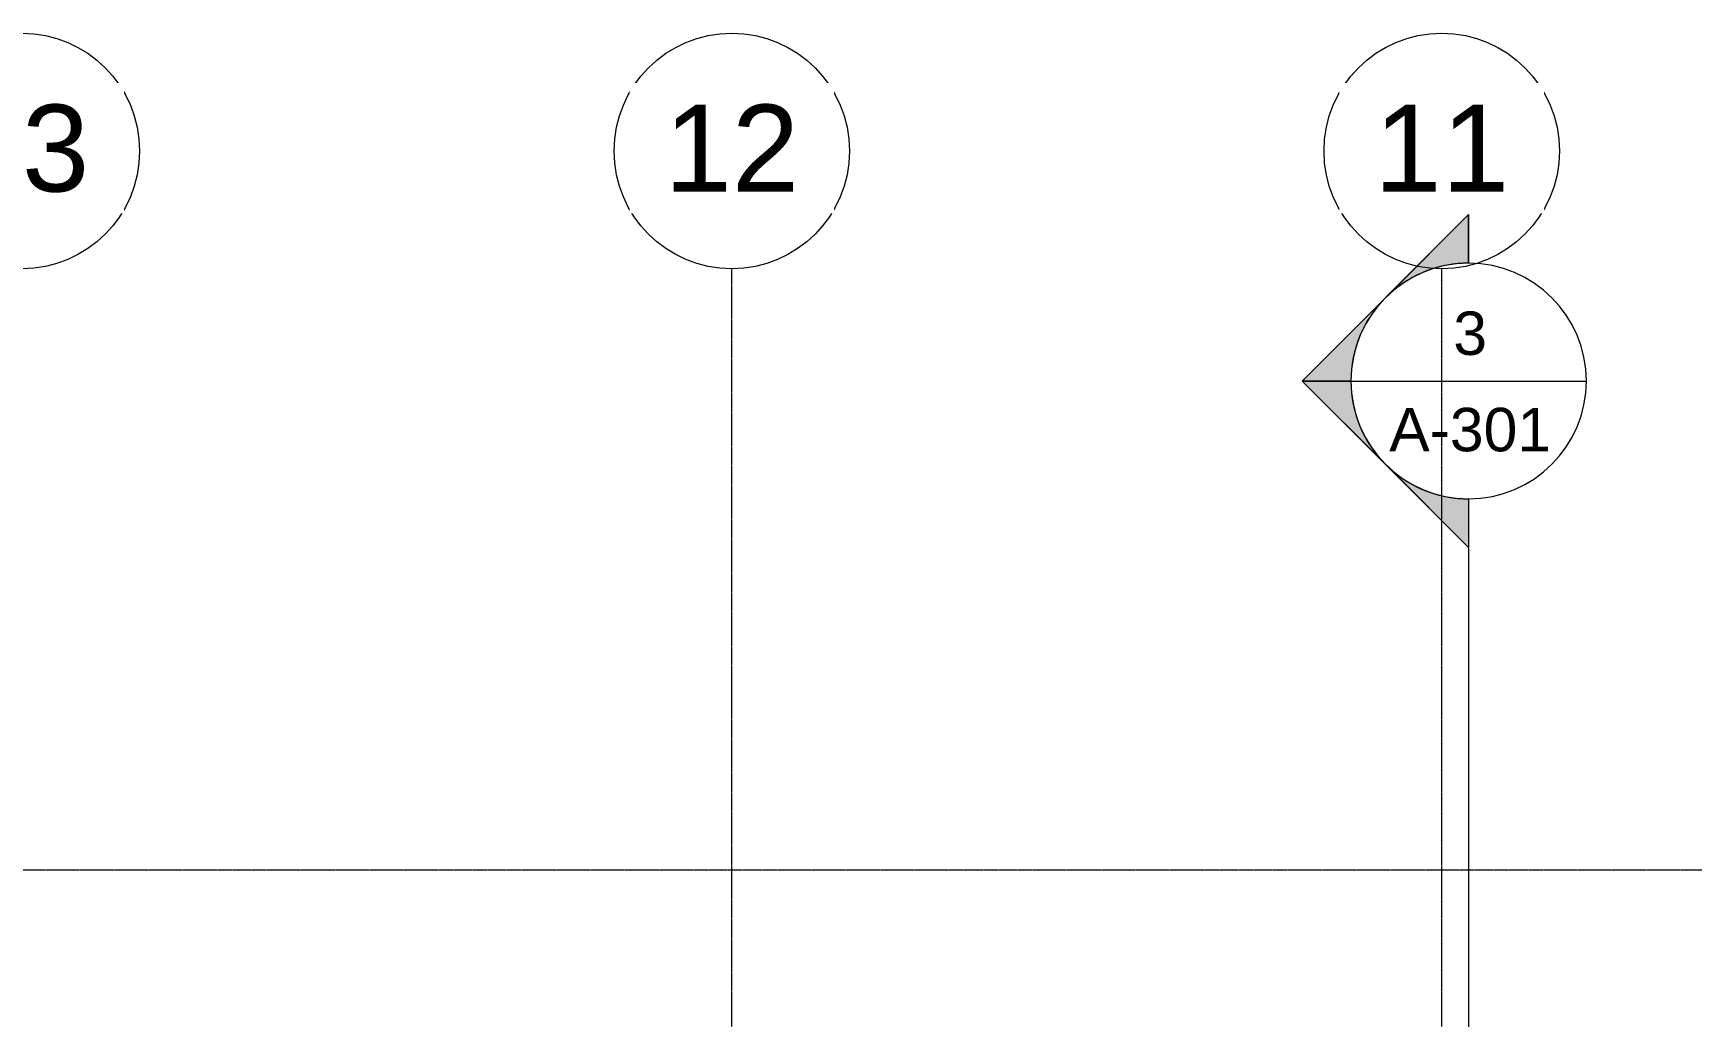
# Model space of a CAD drawing. Header units: inches. Extents: x 20616 to 28758, y -265 to 853.
# Drawn here: x 24480 to 25157, y 269 to 670 of the extents above; entities that cross this region are included whole.
import ezdxf

# ---------------------------------------------------------------- set-up
doc = ezdxf.new("R2010")
doc.units = ezdxf.units.IN
doc.header["$MEASUREMENT"] = 0
doc.linetypes.add('Grid Line 1_2_', pattern=[0.875, 0.5, -0.125, 0.125, -0.125])
for name, color, linetype, lineweight in [('A-FLOR-LEVL', 51, 'Continuous', 9), ('G-ANNO-SYMB', 111, 'Continuous', 9), ('S-GRID', 1, 'Continuous', 9), ('S-GRID-IDEN', 1, 'Continuous', 9)]:
    doc.layers.add(name, color=color, linetype=linetype, lineweight=lineweight)
doc.styles.add('Arial_1', font='arial.ttf', dxfattribs={"height": 35.407186})
doc.styles.add('Arial_2', font='arial.ttf', dxfattribs={"height": 17.703593})

# ---------------------------------------------------------------- blocks, each defined once
blk = doc.blocks.new('Grid - Grid Head - Circle-14747-Section 8')
at = {"layer": 'S-GRID-IDEN'}
blk.add_circle((-22796.39, 621.76), 48, dxfattribs=at)
blk = doc.blocks.new('Section - Section Head - Filled-1526-Section 8')
at = {"layer": 'G-ANNO-SYMB'}
h = blk.add_hatch(color=256, dxfattribs=at)
edge = h.paths.add_edge_path(flags=0)
edge.add_arc((-25390.9, 528), 48.06, 90, 132.0784, ccw=False)
edge.add_line((-25390.9, 576.06), (-25390.9, 595.88))
edge.add_line((-25390.9, 595.88), (-25423.11, 563.67))
h = blk.add_hatch(color=256, dxfattribs=at)
edge = h.paths.add_edge_path(flags=0)
edge.add_line((-25424.84, 561.94), (-25458.78, 528))
edge.add_line((-25458.78, 528), (-25438.9, 528))
edge.add_arc((-25390.9, 528), 48, 135, 180, ccw=False)
h = blk.add_hatch(color=256, dxfattribs=at)
edge = h.paths.add_edge_path(flags=0)
edge.add_arc((-25390.9, 528), 48, 180, 225, ccw=False)
edge.add_line((-25438.9, 528), (-25458.78, 528))
edge.add_line((-25458.78, 528), (-25424.84, 494.06))
h = blk.add_hatch(color=256, dxfattribs=at)
edge = h.paths.add_edge_path(flags=0)
edge.add_line((-25423.11, 492.33), (-25390.9, 460.12))
edge.add_line((-25390.9, 460.12), (-25390.9, 479.94))
edge.add_arc((-25390.9, 528), 48.06, 227.9216, 270, ccw=False)
for p, q in [((-25458.78, 528), (-25390.9, 595.88)), ((-25423.11, 563.67), (-25390.9, 595.88)), ((-25390.9, 576), (-25390.9, 595.88)), ((-25390.9, 595.88), (-25390.9, 576.06)), ((-25458.78, 528), (-25424.84, 561.94)), ((-25458.78, 528), (-25390.9, 460.12)), ((-25438.9, 528), (-25458.78, 528)), ((-25424.84, 494.06), (-25458.78, 528)), ((-25458.78, 528), (-25438.9, 528)), ((-25390.9, 460.12), (-25423.11, 492.33)), ((-25390.9, 480), (-25390.9, 460.12)), ((-25390.9, 479.94), (-25390.9, 460.12))]:
    blk.add_line(p, q, dxfattribs=at)
for radius, start, end in [(48, 90, 270), (48.06, 90, 132.0784), (48, 270, 90), (48, 135, 180), (48, 180, 225), (48.06, 227.9216, 270)]:
    blk.add_arc((-25390.9, 528), radius, start, end, dxfattribs=at)

msp = doc.modelspace()

# ---------------------------------------------------------------- linework, layer by layer
at = {"layer": 'A-FLOR-LEVL', "linetype": 'Grid Line 1_2_'}
msp.add_line((23899.23414, 328.82637), (28709.59877, 328.82637), dxfattribs=at)
at = {"layer": 'G-ANNO-SYMB'}
for p, q in [((25017.65812, 528), (25113.65812, 528)), ((25065.65812, 480), (25065.65812, -26.70379))]:
    msp.add_line(p, q, dxfattribs=at)
at = {"layer": 'S-GRID', "linetype": 'Grid Line 1_2_'}
for p, q in [((24765.16757, -132), (24765.16757, 573.76478)), ((25054.66757, -132), (25054.66757, 573.76478))]:
    msp.add_line(p, q, dxfattribs=at)

# ---------------------------------------------------------------- block references
at = {"layer": 'S-GRID-IDEN'}
for p in [(47272.0578, 0), (47561.5578, 0), (47851.0578, 0)]:
    msp.add_blockref('Grid - Grid Head - Circle-14747-Section 8', p, dxfattribs=at)

# ---------------------------------------------------------------- texts
at = {"layer": 'G-ANNO-SYMB', "attachment_point": 2, "line_spacing_factor": 0.938532, "style": 'Arial_2'}
for s, insert, char_height, width in [('3', (25066.27286, 556.33825), 17.70359, 16.416), ('A-301', (25066.27286, 517.06576), 17.703593, 78.624)]:
    msp.add_mtext(s, dxfattribs=dict(at, insert=insert, char_height=char_height, width=width))

# ---------------------------------------------------------------- next in the draw order: texts
at = {"layer": 'S-GRID-IDEN', "char_height": 35.407186, "width": 65.664, "attachment_point": 2, "line_spacing_factor": 0.938532, "style": 'Arial_1', "bg_fill": 3, "box_fill_scale": 1.25, "bg_fill_color": 0, "bg_fill_transparency": 0}
for s, insert in [('13', (24475.65834, 640.63852)), ('12', (24765.15834, 640.63852)), ('11', (25054.65834, 640.63852))]:
    msp.add_mtext(s, dxfattribs=dict(at, insert=insert))

# ---------------------------------------------------------------- next in the draw order: block references
at = {"layer": 'G-ANNO-SYMB'}
msp.add_blockref('Section - Section Head - Filled-1526-Section 8', (50456.5578, 0), dxfattribs=at)

doc.saveas('drawing.dxf')
